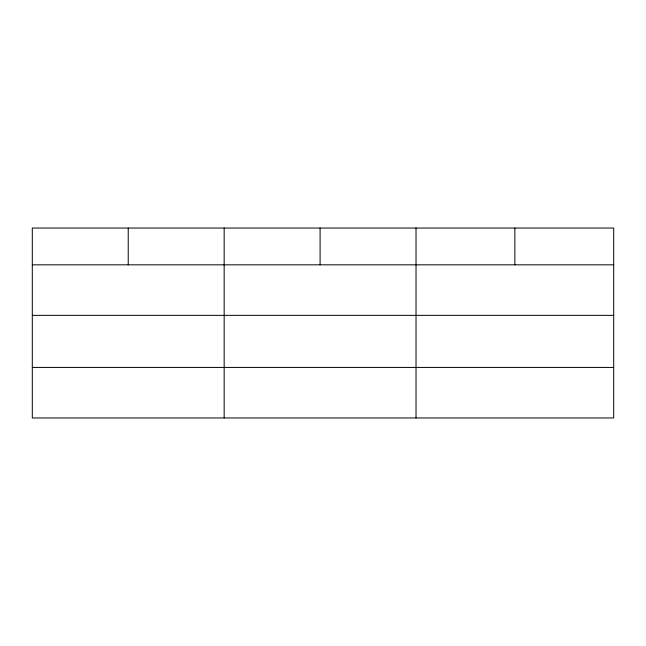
<?xml version="1.0" encoding="UTF-8"?>
<svg xmlns="http://www.w3.org/2000/svg" width="646" height="646" viewBox="0 0 646 646"><rect width="100%" height="100%" fill="white"/><g stroke="black" fill="none" stroke-linecap="round" stroke-linejoin="round"><path stroke-width="0.97" d="M613.7 315.361L613.7 228.038L32.3 228.038L32.3 417.962L613.7 417.962L613.7 315.361L32.3 315.361M32.3 264.828L613.7 264.828M32.3 367.429L613.7 367.429M514.862 228.038L514.862 264.828M416.024 228.038L416.024 417.962M320.093 228.038L320.093 264.828M224.162 228.038L224.162 417.962M128.231 228.038L128.231 264.828"/></g></svg>
